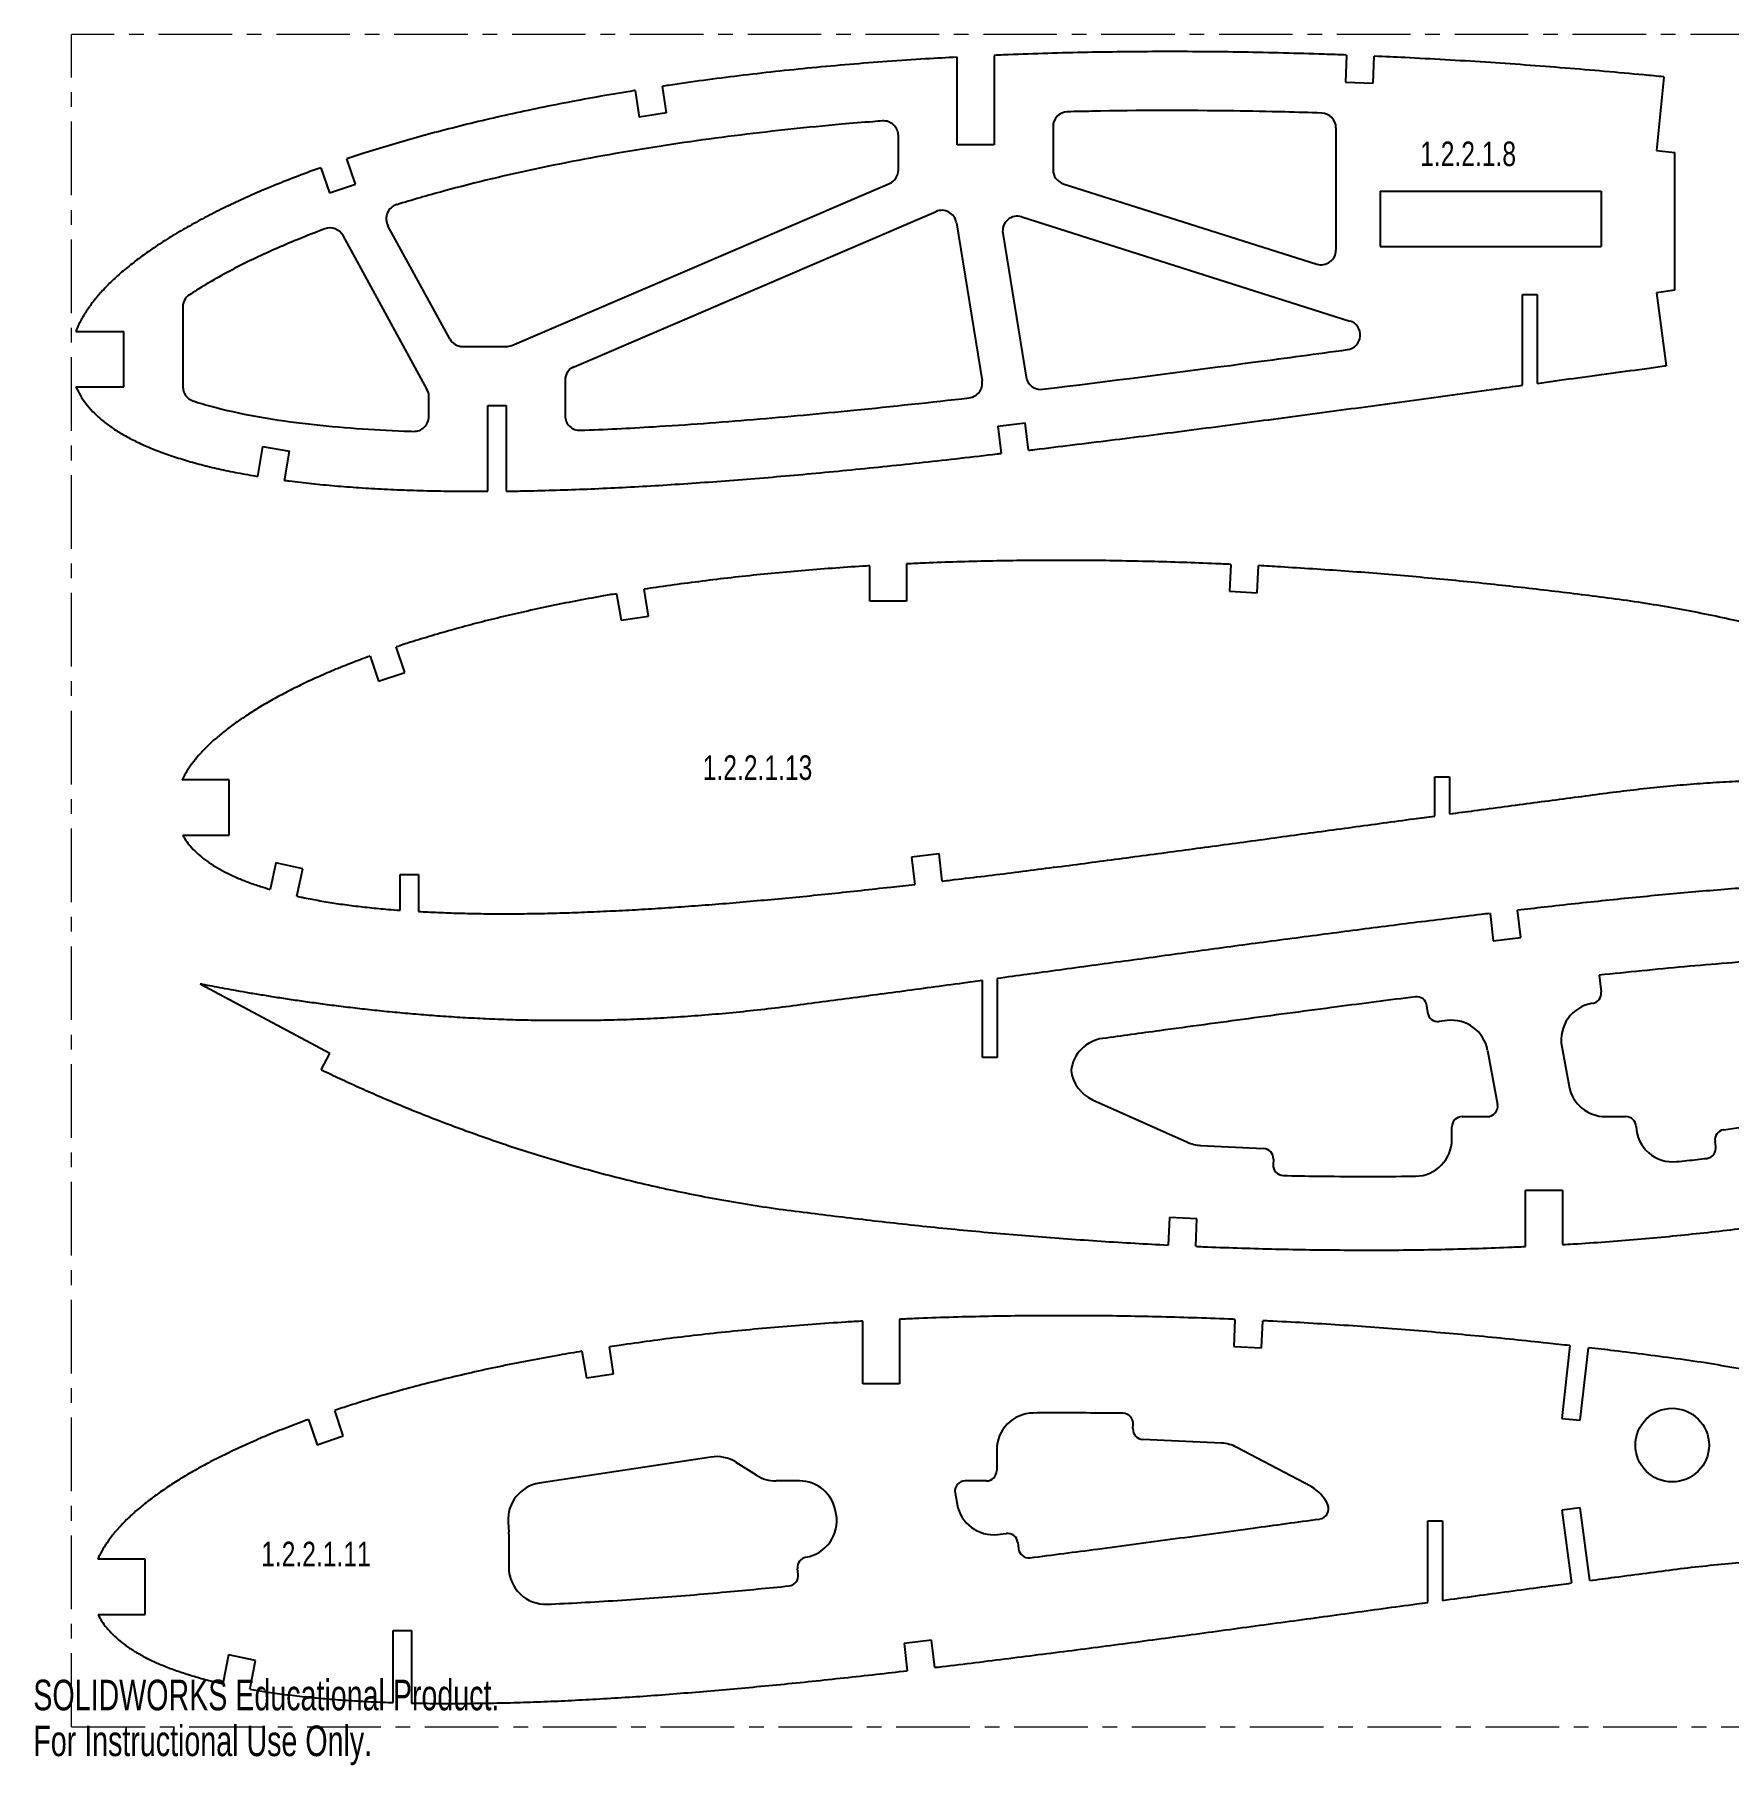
# Model space of a CAD drawing. Header units: inches. Extents: x 0 to 23.8, y 0 to 11.8.
# Drawn here: x 0.01 to 11.51, y 0 to 11.75 of the extents above; entities that cross this region are included whole.
import ezdxf

# ---------------------------------------------------------------- set-up
doc = ezdxf.new("R2010")
doc.units = ezdxf.units.IN
doc.header["$MEASUREMENT"] = 0
doc.linetypes.add('CENTERX2', pattern=[0.8, 0.5, -0.1, 0.1, -0.1])
doc.layers.add('PART_NAMES', color=1, linetype='Continuous')
doc.styles.add('SLDTEXTSTYLE0', font='TXT', dxfattribs={"width": 0.75})
doc.styles.add('SLDTEXTSTYLE1', font='TXT', dxfattribs={"width": 0.7})

msp = doc.modelspace()

# ---------------------------------------------------------------- linework, layer by layer
at = {"color": 7, "linetype": 'CENTERX2', "lineweight": 18}
for p, q in [((0.259, 0.259), (0.259, 11.75)), ((23.75, 11.75), (0.259, 11.75)), ((0.259, 0.259), (23.75, 0.259))]:
    msp.add_line(p, q, dxfattribs=at)
at = {"color": 7, "linetype": 'Continuous', "lineweight": 25}
for p, q in [((6.273, 11.002), (6.273, 11.597)), ((6.523, 11.609), (6.523, 11.002)), ((8.916, 11.611), (8.908, 11.428)), ((9.096, 11.42), (9.104, 11.603)), ((8.908, 11.428), (9.096, 11.42)), ((11.069, 11.46), (11.02, 10.962)), ((11.069, 11.46), (11.069, 11.463)), ((4.085, 11.37), (4.114, 11.19)), ((4.299, 11.218), (4.272, 11.399)), ((4.299, 11.218), (4.114, 11.19)), ((5.873, 10.831), (5.873, 11.064)), ((6.923, 11.126), (6.923, 10.833)), ((8.844, 11.117), (8.844, 10.287)), ((6.523, 11.002), (6.273, 11.002)), ((11.02, 10.962), (11.144, 10.95)), ((11.144, 10.014), (11.144, 10.95)), ((1.952, 10.846), (2.01, 10.675)), ((2.188, 10.735), (2.129, 10.907)), ((2.01, 10.675), (2.188, 10.735)), ((3.249, 9.64), (5.812, 10.739)), ((6.993, 10.737), (8.714, 10.191)), ((9.144, 10.686), (10.644, 10.686)), ((9.144, 10.686), (9.144, 10.311)), ((10.644, 10.686), (10.644, 10.311)), ((3.671, 9.495), (6.129, 10.549)), ((6.267, 10.473), (6.442, 9.399)), ((6.712, 10.512), (8.939, 9.805)), ((2.673, 9.341), (2.103, 10.385)), ((2.828, 9.684), (2.408, 10.452)), ((6.583, 10.401), (6.741, 9.425)), ((9.144, 10.311), (10.644, 10.311)), ((11.144, 10.014), (11.02, 9.997)), ((11.02, 9.997), (11.087, 9.502)), ((1.015, 9.9), (1.015, 9.358)), ((10.11, 9.986), (10.21, 9.986)), ((10.11, 9.369), (10.11, 9.986)), ((10.21, 9.986), (10.21, 9.382)), ((0.288, 9.733), (0.615, 9.733)), ((0.615, 9.358), (0.615, 9.733)), ((2.916, 9.632), (3.209, 9.632)), ((3.61, 9.403), (3.61, 9.163)), ((11.087, 9.502), (11.087, 9.502)), ((0.289, 9.358), (0.615, 9.358)), ((2.685, 9.156), (2.685, 9.293)), ((3.085, 9.232), (3.21, 9.232)), ((3.085, 8.649), (3.085, 9.232)), ((3.21, 9.232), (3.21, 8.65)), ((6.549, 9.091), (6.735, 9.113)), ((6.549, 9.091), (6.57, 8.906)), ((6.757, 8.928), (6.735, 9.113)), ((1.555, 8.953), (1.521, 8.75)), ((1.555, 8.953), (1.74, 8.922)), ((1.708, 8.734), (1.74, 8.922)), ((1.706, 8.723), (1.708, 8.734)), ((5.679, 7.903), (5.679, 8.143)), ((5.929, 8.156), (5.929, 7.903)), ((8.13, 8.153), (8.122, 7.97)), ((8.309, 7.96), (8.318, 8.144)), ((3.96, 7.953), (3.99, 7.773)), ((4.176, 7.802), (4.148, 7.984)), ((5.929, 7.903), (5.679, 7.903)), ((8.122, 7.97), (8.309, 7.96)), ((3.99, 7.773), (4.176, 7.802)), ((2.287, 7.53), (2.344, 7.359)), ((2.522, 7.419), (2.464, 7.592)), ((2.344, 7.359), (2.522, 7.419)), ((9.516, 6.709), (9.616, 6.709)), ((9.516, 6.444), (9.516, 6.709)), ((9.616, 6.709), (9.616, 6.458)), ((1.329, 6.689), (1.01, 6.689)), ((1.329, 6.314), (1.329, 6.689)), ((1.014, 6.314), (1.329, 6.314)), ((1.647, 6.126), (1.607, 5.946)), ((1.83, 6.086), (1.647, 6.126)), ((6.149, 6.188), (5.963, 6.165)), ((5.963, 6.165), (5.985, 5.98)), ((6.171, 6.002), (6.149, 6.188)), ((1.789, 5.9), (1.83, 6.086)), ((2.491, 6.046), (2.616, 6.046)), ((2.491, 5.804), (2.491, 6.046)), ((2.616, 6.046), (2.616, 5.796)), ((9.89, 5.782), (9.89, 5.782)), ((9.89, 5.782), (9.912, 5.596)), ((10.099, 5.618), (10.077, 5.804)), ((10.077, 5.804), (10.077, 5.804)), ((9.912, 5.596), (10.099, 5.618)), ((2.014, 4.831), (1.133, 5.303)), ((6.444, 4.805), (6.444, 5.327)), ((6.544, 5.34), (6.544, 4.805)), ((10.631, 5.363), (10.645, 5.249)), ((9.467, 5.11), (9.461, 5.155)), ((9.598, 5.055), (9.544, 5.048)), ((1.955, 4.721), (2.014, 4.831)), ((9.874, 4.852), (9.941, 4.486)), ((10.377, 4.879), (10.427, 4.608)), ((6.544, 4.805), (6.444, 4.805)), ((7.192, 4.517), (7.835, 4.229)), ((9.701, 4.403), (9.872, 4.403)), ((10.673, 4.403), (10.812, 4.403)), ((11.477, 4.313), (11.864, 4.373)), ((9.631, 4.248), (9.631, 4.333)), ((11.423, 4.2), (11.418, 4.233)), ((7.925, 4.207), (8.352, 4.186)), ((8.419, 4.113), (8.417, 4.076)), ((10.131, 3.903), (10.381, 3.903)), ((10.131, 3.521), (10.131, 3.903)), ((10.381, 3.903), (10.381, 3.534)), ((7.713, 3.718), (7.704, 3.531)), ((7.9, 3.708), (7.713, 3.718)), ((7.892, 3.522), (7.9, 3.708)), ((5.631, 2.589), (5.631, 3.014)), ((5.881, 3.027), (5.881, 2.589)), ((8.158, 3.026), (8.15, 2.842)), ((8.338, 2.833), (8.347, 3.017)), ((3.94, 2.657), (3.912, 2.839)), ((8.15, 2.842), (8.338, 2.833)), ((10.433, 2.848), (10.377, 2.354)), ((10.502, 2.341), (10.559, 2.833)), ((3.725, 2.809), (3.755, 2.629)), ((3.755, 2.629), (3.94, 2.657)), ((5.881, 2.589), (5.631, 2.589)), ((2.104, 2.235), (2.046, 2.408)), ((10.377, 2.354), (10.502, 2.341)), ((1.869, 2.346), (1.926, 2.175)), ((1.926, 2.175), (2.104, 2.235)), ((7.466, 2.284), (7.467, 2.315)), ((6.541, 2.14), (6.541, 1.999)), ((8.066, 2.185), (7.532, 2.211)), ((8.675, 1.89), (8.17, 2.157)), ((4.6, 2.091), (3.435, 1.913)), ((4.909, 1.968), (4.771, 2.055)), ((5.201, 1.929), (5.043, 1.929)), ((6.471, 1.929), (6.327, 1.929)), ((6.258, 1.847), (6.272, 1.771)), ((3.223, 1.65), (3.228, 1.582)), ((5.451, 1.701), (5.447, 1.723)), ((9.468, 1.659), (9.568, 1.659)), ((9.468, 1.104), (9.468, 1.659)), ((9.568, 1.659), (9.568, 1.118)), ((10.502, 1.747), (10.378, 1.731)), ((10.378, 1.731), (10.444, 1.236)), ((10.568, 1.252), (10.502, 1.747)), ((3.228, 1.567), (3.228, 1.342)), ((6.547, 1.566), (6.606, 1.573)), ((6.684, 1.511), (6.689, 1.469)), ((0.76, 1.397), (0.437, 1.397)), ((0.76, 1.022), (0.76, 1.397)), ((5.193, 1.294), (5.188, 1.334)), ((0.44, 1.022), (0.76, 1.022)), ((2.443, 0.914), (2.568, 0.914)), ((2.443, 0.424), (2.443, 0.914)), ((2.568, 0.914), (2.568, 0.421)), ((6.098, 0.848), (5.912, 0.826)), ((5.912, 0.826), (5.933, 0.64)), ((6.12, 0.662), (6.098, 0.848)), ((1.325, 0.747), (1.287, 0.552)), ((1.509, 0.71), (1.325, 0.747)), ((1.472, 0.522), (1.509, 0.71)), ((1.47, 0.515), (1.472, 0.522))]:
    msp.add_line(p, q, dxfattribs=at)
msp.add_circle((11.127, 2.172), 0.25, dxfattribs=at)
for centre, radius, start, end in [((7.023, 11.126), 0.1, 91.4241, 180), ((8.744, 11.117), 0.1, 0, 88.0838), ((5.773, 11.064), 0.1, 0, 94.3501), ((5.773, 10.831), 0.1, 293.2145, 0), ((7.023, 10.833), 0.1, 180, 252.3986), ((2.496, 10.5), 0.1, 106.9846, 208.6534), ((6.168, 10.457), 0.1, 9.2411, 113.2145), ((6.681, 10.417), 0.1, 72.3986, 189.2411), ((2.015, 10.337), 0.1, 28.6534, 110.5308), ((8.744, 10.287), 0.1, 252.3986, 0), ((1.115, 9.9), 0.1, 123.6044, 180), ((8.909, 9.71), 0.1, 277.7078, 72.3986), ((2.916, 9.732), 0.1, 208.6534, 270), ((3.209, 9.732), 0.1, 270, 293.2145), ((3.71, 9.403), 0.1, 113.2145, 180), ((6.84, 9.441), 0.1, 189.2411, 276.9015), ((1.115, 9.358), 0.1, 180, 251.8745), ((2.585, 9.293), 0.1, 0, 28.6534), ((6.343, 9.383), 0.1, 276.5159, 9.2411), ((2.585, 9.156), 0.1, 268.0807, 0), ((3.71, 9.163), 0.1, 180, 272.2376), ((9.392, 5.147), 0.07, 6.7736, 97.1972), ((10.623, 4.925), 0.25, 98.583, 190.4287), ((10.575, 5.241), 0.07, 278.583, 6.6053), ((9.536, 5.118), 0.07, 186.7736, 276.7736), ((9.628, 4.807), 0.25, 10.4287, 96.7736), ((7.294, 4.686), 0.25, 97.7745, 173.16), ((7.294, 4.745), 0.25, 186.84, 245.883), ((10.673, 4.653), 0.25, 190.4287, 270), ((9.872, 4.473), 0.07, 270, 10.4287), ((9.701, 4.333), 0.07, 90, 180), ((10.812, 4.333), 0.07, 2.2568, 90), ((9.381, 4.248), 0.25, 270.7845, 0), ((11.131, 4.346), 0.25, 182.2568, 275.8568), ((11.487, 4.244), 0.07, 98.7163, 188.7162), ((7.937, 4.457), 0.25, 245.883, 267.1062), ((8.349, 4.116), 0.07, 357.4628, 87.1062), ((11.354, 4.189), 0.07, 276.5696, 8.7162), ((8.487, 4.073), 0.07, 177.4628, 268.7109), ((6.791, 2.14), 0.25, 90.4336, 180), ((7.397, 2.318), 0.07, 357.5317, 89.0822), ((7.536, 2.281), 0.07, 177.5317, 267.2077), ((8.054, 1.936), 0.25, 62.1497, 87.2077), ((4.638, 1.844), 0.25, 57.7971, 98.6861), ((6.471, 1.999), 0.07, 270, 0), ((3.473, 1.666), 0.25, 98.6861, 183.4922), ((5.043, 2.179), 0.25, 237.7971, 270), ((5.201, 1.679), 0.25, 9.952, 90), ((6.327, 1.859), 0.07, 90, 189.952), ((8.558, 1.669), 0.25, 23.0113, 62.1497), ((6.518, 1.814), 0.25, 189.952, 276.7673), ((8.724, 1.74), 0.07, 277.7736, 23.0113), ((5.205, 1.658), 0.25, 279.4959, 9.952), ((2.978, 1.567), 0.25, 0, 3.4922), ((6.614, 1.503), 0.07, 6.7673, 96.7673), ((5.258, 1.342), 0.07, 99.4959, 186.6145), ((6.758, 1.477), 0.07, 186.7673, 277.2809), ((3.478, 1.342), 0.25, 180, 272.3987), ((5.123, 1.286), 0.07, 275.8011, 6.6145)]:
    msp.add_arc(centre, radius, start, end, dxfattribs=at)
for points, knots in [([(6.273, 11.597), (6.201, 11.593), (6.043, 11.584), (5.799, 11.568), (5.542, 11.548), (5.289, 11.525), (5.039, 11.499), (4.793, 11.471), (4.551, 11.44), (4.378, 11.415), (4.285, 11.401), (4.272, 11.399)], [0.6310676, 0.6310676, 0.6310676, 0.6310676, 0.6428887, 0.6571861, 0.6713255, 0.685294, 0.6990781, 0.7126651, 0.7260426, 0.7391977, 0.7414804, 0.7414804, 0.7414804, 0.7414804]), ([(8.916, 11.611), (8.865, 11.613), (8.722, 11.618), (8.488, 11.625), (8.214, 11.631), (7.94, 11.634), (7.666, 11.635), (7.394, 11.633), (7.123, 11.629), (6.854, 11.622), (6.654, 11.615), (6.544, 11.61), (6.523, 11.609)], [0.4859752, 0.4859752, 0.4859752, 0.4859752, 0.4943697, 0.5094578, 0.5245323, 0.5395793, 0.554583, 0.5695295, 0.5844034, 0.599191, 0.6138768, 0.6173314, 0.6173314, 0.6173314, 0.6173314]), ([(11.069, 11.463), (11.024, 11.468), (10.89, 11.48), (10.667, 11.501), (10.399, 11.523), (10.129, 11.544), (9.858, 11.563), (9.585, 11.579), (9.334, 11.593), (9.173, 11.6), (9.104, 11.603)], [0.3674973, 0.3674973, 0.3674973, 0.3674973, 0.3749827, 0.3896405, 0.4044033, 0.4192566, 0.4341867, 0.4491773, 0.4642148, 0.4756266, 0.4756266, 0.4756266, 0.4756266]), ([(4.085, 11.37), (4.083, 11.37), (4.006, 11.357), (3.854, 11.332), (3.631, 11.291), (3.414, 11.247), (3.203, 11.202), (2.997, 11.154), (2.798, 11.104), (2.605, 11.053), (2.419, 10.999), (2.261, 10.95), (2.165, 10.919), (2.129, 10.907)], [0.7518517, 0.7518517, 0.7518517, 0.7518517, 0.7521176, 0.764792, 0.7772082, 0.7893557, 0.801224, 0.8128037, 0.8240829, 0.8350546, 0.8457096, 0.8560379, 0.8622589, 0.8622589, 0.8622589, 0.8622589]), ([(8.747, 11.217), (8.664, 11.22), (8.465, 11.226), (7.944, 11.236), (7.452, 11.236), (7.076, 11.227), (7.02, 11.226)], [0.49448578, 0.49448578, 0.49448578, 0.49448578, 0.50841099, 0.52770905, 0.5813322, 0.59055691, 0.59055691, 0.59055691, 0.59055691]), ([(5.765, 11.164), (5.744, 11.162), (5.651, 11.155), (5.329, 11.128), (4.801, 11.072), (4.12, 10.975), (3.446, 10.851), (2.895, 10.72), (2.572, 10.627), (2.467, 10.595)], [0.660651, 0.660651, 0.660651, 0.660651, 0.6642746, 0.6762491, 0.7148452, 0.7534413, 0.7920375, 0.8306336, 0.8495345, 0.8495345, 0.8495345, 0.8495345]), ([(1.952, 10.846), (1.934, 10.84), (1.863, 10.814), (1.741, 10.768), (1.59, 10.707), (1.446, 10.645), (1.31, 10.581), (1.182, 10.517), (1.061, 10.452), (0.949, 10.387), (0.845, 10.321), (0.749, 10.255), (0.661, 10.188), (0.581, 10.121), (0.51, 10.055), (0.448, 9.988), (0.394, 9.921), (0.348, 9.855), (0.313, 9.793), (0.295, 9.752), (0.288, 9.733)], [0.8725497, 0.8725497, 0.8725497, 0.8725497, 0.8756888, 0.8849977, 0.8939534, 0.9025529, 0.9107894, 0.9186607, 0.9261663, 0.9333026, 0.9400712, 0.9464748, 0.9525175, 0.9582048, 0.9635467, 0.9685566, 0.9732499, 0.977651, 0.981787, 0.9850181, 0.9850181, 0.9850181, 0.9850181]), ([(1.98, 10.431), (1.929, 10.412), (1.776, 10.352), (1.525, 10.244), (1.286, 10.122), (1.135, 10.031), (1.076, 9.993), (1.06, 9.983)], [0.87909879, 0.87909879, 0.87909879, 0.87909879, 0.88852778, 0.90782584, 0.9271239, 0.93677293, 0.9403743, 0.9403743, 0.9403743, 0.9403743]), ([(6.852, 9.342), (6.879, 9.345), (7.361, 9.404), (8.051, 9.493), (8.714, 9.583), (8.923, 9.611)], [0.3964451, 0.3964451, 0.3964451, 0.3964451, 0.4011457, 0.480098, 0.5161736, 0.5161736, 0.5161736, 0.5161736]), ([(10.21, 9.382), (10.292, 9.394), (10.459, 9.416), (10.712, 9.451), (10.923, 9.479), (11.048, 9.496), (11.087, 9.502)], [0.58741252, 0.58741252, 0.58741252, 0.58741252, 0.60148452, 0.61642433, 0.63126942, 0.63800126, 0.63800126, 0.63800126, 0.63800126]), ([(0.289, 9.358), (0.292, 9.354), (0.303, 9.329), (0.327, 9.285), (0.367, 9.23), (0.415, 9.177), (0.471, 9.127), (0.535, 9.079), (0.608, 9.034), (0.687, 8.991), (0.775, 8.951), (0.87, 8.913), (0.973, 8.878), (1.083, 8.845), (1.2, 8.814), (1.325, 8.786), (1.433, 8.766), (1.499, 8.754), (1.521, 8.75)], [0.00638464, 0.00638464, 0.00638464, 0.00638464, 0.00729323, 0.01102814, 0.01490108, 0.01896327, 0.02325848, 0.02782063, 0.03267908, 0.03785316, 0.04336187, 0.04921468, 0.05542235, 0.06198879, 0.06891804, 0.07621116, 0.08386839, 0.08776938, 0.08776938, 0.08776938, 0.08776938]), ([(6.757, 8.928), (6.771, 8.929), (6.87, 8.941), (7.055, 8.964), (7.312, 8.996), (7.571, 9.028), (7.832, 9.062), (8.093, 9.096), (8.355, 9.131), (8.618, 9.166), (8.881, 9.201), (9.144, 9.237), (9.408, 9.273), (9.67, 9.309), (9.904, 9.341), (10.051, 9.361), (10.11, 9.369)], [0.3882021, 0.3882021, 0.3882021, 0.3882021, 0.3905972, 0.4053326, 0.4201748, 0.4351095, 0.4501243, 0.4652031, 0.4803332, 0.4955006, 0.5106898, 0.5258873, 0.5410783, 0.5562472, 0.5713818, 0.5816404, 0.5816404, 0.5816404, 0.5816404]), ([(1.084, 9.263), (1.089, 9.261), (1.14, 9.245), (1.289, 9.202), (1.546, 9.148), (1.866, 9.104), (2.191, 9.074), (2.431, 9.061), (2.561, 9.056), (2.582, 9.056)], [0.05474965, 0.05474965, 0.05474965, 0.05474965, 0.05572978, 0.0655988, 0.08533686, 0.10507491, 0.12481297, 0.14418822, 0.14794482, 0.14794482, 0.14794482, 0.14794482]), ([(3.714, 9.063), (3.879, 9.069), (4.271, 9.089), (4.889, 9.135), (5.604, 9.201), (6.093, 9.254), (6.354, 9.283)], [0.2143737, 0.2143737, 0.2143737, 0.2143737, 0.2432413, 0.2827174, 0.3221935, 0.36763, 0.36763, 0.36763, 0.36763]), ([(3.21, 8.65), (3.247, 8.65), (3.352, 8.652), (3.526, 8.656), (3.735, 8.663), (3.948, 8.673), (4.166, 8.684), (4.388, 8.698), (4.614, 8.714), (4.844, 8.731), (5.077, 8.751), (5.315, 8.772), (5.555, 8.795), (5.799, 8.82), (6.045, 8.846), (6.294, 8.874), (6.469, 8.894), (6.562, 8.905), (6.57, 8.906)], [0.1846513, 0.1846513, 0.1846513, 0.1846513, 0.1909774, 0.202627, 0.2145605, 0.2267672, 0.2392364, 0.251959, 0.2649239, 0.2781197, 0.291536, 0.3051603, 0.3189807, 0.3329855, 0.3471628, 0.3614986, 0.3759807, 0.3774589, 0.3774589, 0.3774589, 0.3774589]), ([(1.706, 8.723), (1.717, 8.722), (1.778, 8.714), (1.891, 8.701), (2.049, 8.686), (2.214, 8.673), (2.384, 8.663), (2.561, 8.656), (2.743, 8.651), (2.919, 8.649), (3.033, 8.649), (3.085, 8.649)], [0.09845564, 0.09845564, 0.09845564, 0.09845564, 0.10026591, 0.10899987, 0.11808453, 0.12751484, 0.13728527, 0.14738792, 0.15781648, 0.16856347, 0.17750213, 0.17750213, 0.17750213, 0.17750213]), ([(5.679, 8.143), (5.663, 8.142), (5.578, 8.137), (5.423, 8.126), (5.217, 8.11), (5.013, 8.092), (4.813, 8.071), (4.615, 8.048), (4.421, 8.023), (4.265, 8.002), (4.175, 7.988), (4.148, 7.984)], [0.6396753, 0.6396753, 0.6396753, 0.6396753, 0.6428887, 0.6571861, 0.6713255, 0.685294, 0.6990781, 0.7126651, 0.7260426, 0.7391977, 0.7448033, 0.7448033, 0.7448033, 0.7448033]), ([(8.13, 8.153), (8.095, 8.154), (7.987, 8.159), (7.806, 8.166), (7.585, 8.172), (7.364, 8.177), (7.144, 8.18), (6.924, 8.18), (6.705, 8.179), (6.488, 8.175), (6.271, 8.17), (6.085, 8.163), (5.971, 8.158), (5.929, 8.156)], [0.4722047, 0.4722047, 0.4722047, 0.4722047, 0.479284, 0.4943697, 0.5094578, 0.5245323, 0.5395793, 0.554583, 0.5695295, 0.5844034, 0.599191, 0.6138768, 0.6225796, 0.6225796, 0.6225796, 0.6225796]), ([(13.672, 7.041), (13.651, 7.05), (13.59, 7.079), (13.487, 7.126), (13.36, 7.182), (13.227, 7.239), (13.088, 7.296), (12.943, 7.352), (12.793, 7.409), (12.637, 7.464), (12.475, 7.519), (12.308, 7.572), (12.136, 7.623), (11.959, 7.673), (11.777, 7.72), (11.589, 7.764), (11.397, 7.806), (11.2, 7.845), (10.999, 7.88), (10.794, 7.911), (10.589, 7.937), (10.383, 7.963), (10.178, 7.987), (9.971, 8.01), (9.761, 8.032), (9.549, 8.053), (9.336, 8.072), (9.12, 8.091), (8.904, 8.107), (8.686, 8.122), (8.49, 8.134), (8.368, 8.141), (8.318, 8.144)], [0.0834238, 0.0834238, 0.0834238, 0.0834238, 0.0880629, 0.0971758, 0.1066781, 0.1165616, 0.1268143, 0.1374283, 0.1483936, 0.1596998, 0.1713381, 0.1832977, 0.1955696, 0.2081436, 0.2210116, 0.2341618, 0.2475875, 0.2612768, 0.2752227, 0.2894141, 0.3037712, 0.3176892, 0.3317841, 0.3460397, 0.3604439, 0.3749827, 0.3896405, 0.4044033, 0.4192566, 0.4341867, 0.4491773, 0.459316, 0.459316, 0.459316, 0.459316]), ([(3.96, 7.953), (3.926, 7.948), (3.833, 7.932), (3.681, 7.904), (3.507, 7.869), (3.337, 7.832), (3.172, 7.794), (3.012, 7.754), (2.857, 7.712), (2.707, 7.669), (2.576, 7.629), (2.496, 7.603), (2.464, 7.592)], [0.7577815, 0.7577815, 0.7577815, 0.7577815, 0.764792, 0.7772082, 0.7893557, 0.801224, 0.8128037, 0.8240829, 0.8350546, 0.8457096, 0.8560379, 0.8629666, 0.8629666, 0.8629666, 0.8629666]), ([(2.287, 7.53), (2.245, 7.515), (2.162, 7.484), (2.041, 7.435), (1.925, 7.385), (1.816, 7.334), (1.713, 7.282), (1.616, 7.23), (1.526, 7.177), (1.442, 7.124), (1.365, 7.071), (1.294, 7.017), (1.23, 6.964), (1.173, 6.91), (1.123, 6.857), (1.079, 6.803), (1.043, 6.75), (1.021, 6.711), (1.011, 6.691), (1.01, 6.689)], [0.8757716, 0.8757716, 0.8757716, 0.8757716, 0.8849977, 0.8939534, 0.9025529, 0.9107894, 0.9186607, 0.9261663, 0.9333026, 0.9400712, 0.9464748, 0.9525175, 0.9582048, 0.9635467, 0.9685566, 0.9732499, 0.977651, 0.981787, 0.9822814, 0.9822814, 0.9822814, 0.9822814]), ([(9.616, 6.458), (9.672, 6.466), (9.796, 6.482), (9.988, 6.508), (10.189, 6.535), (10.389, 6.561), (10.583, 6.587), (10.771, 6.612), (10.955, 6.633), (11.136, 6.651), (11.315, 6.666), (11.491, 6.677), (11.665, 6.686), (11.836, 6.692), (12.005, 6.695), (12.17, 6.696), (12.332, 6.694), (12.49, 6.691), (12.645, 6.685), (12.795, 6.677), (12.942, 6.668), (13.083, 6.658), (13.22, 6.646), (13.353, 6.633), (13.48, 6.619), (13.602, 6.604), (13.719, 6.589), (13.829, 6.574), (13.935, 6.559), (14.034, 6.544), (14.127, 6.528), (14.213, 6.514), (14.294, 6.5), (14.368, 6.486), (14.435, 6.474), (14.477, 6.466), (14.497, 6.462)], [0.6338819, 0.6338819, 0.6338819, 0.6338819, 0.6460065, 0.6606207, 0.6750982, 0.6894229, 0.7035818, 0.7169076, 0.7300093, 0.7429521, 0.7557256, 0.76832, 0.7807243, 0.7929265, 0.804916, 0.8166791, 0.8282035, 0.8394749, 0.8504814, 0.8612077, 0.8716393, 0.8817634, 0.8915636, 0.9010274, 0.910139, 0.918884, 0.9272493, 0.9352211, 0.9427847, 0.9499282, 0.9566385, 0.9629042, 0.9687123, 0.9740545, 0.9789184, 0.9832318, 0.9832318, 0.9832318, 0.9832318]), ([(6.171, 6.002), (6.19, 6.004), (6.277, 6.015), (6.433, 6.033), (6.64, 6.059), (6.848, 6.086), (7.057, 6.112), (7.267, 6.14), (7.478, 6.168), (7.689, 6.196), (7.901, 6.225), (8.112, 6.253), (8.324, 6.282), (8.535, 6.311), (8.746, 6.34), (8.955, 6.368), (9.165, 6.397), (9.351, 6.422), (9.468, 6.438), (9.516, 6.444)], [0.3866148, 0.3866148, 0.3866148, 0.3866148, 0.3905972, 0.4053326, 0.4201748, 0.4351095, 0.4501243, 0.4652031, 0.4803332, 0.4955006, 0.5106898, 0.5258873, 0.5410783, 0.5562472, 0.5713818, 0.586466, 0.6014845, 0.6164243, 0.626701, 0.626701, 0.626701, 0.626701]), ([(1.014, 6.314), (1.018, 6.307), (1.031, 6.284), (1.058, 6.248), (1.096, 6.205), (1.142, 6.165), (1.193, 6.126), (1.251, 6.09), (1.315, 6.056), (1.386, 6.023), (1.462, 5.993), (1.537, 5.967), (1.586, 5.952), (1.607, 5.946)], [0.00930408, 0.00930408, 0.00930408, 0.00930408, 0.01102814, 0.01490108, 0.01896327, 0.02325848, 0.02782063, 0.03267908, 0.03785316, 0.04336187, 0.04921468, 0.05542235, 0.06019155, 0.06019155, 0.06019155, 0.06019155]), ([(13.444, 6.007), (13.432, 6.008), (13.368, 6.01), (13.252, 6.013), (13.094, 6.015), (12.931, 6.015), (12.763, 6.013), (12.591, 6.009), (12.415, 6.003), (12.236, 5.995), (12.052, 5.985), (11.865, 5.973), (11.674, 5.96), (11.48, 5.945), (11.283, 5.929), (11.083, 5.911), (10.88, 5.891), (10.674, 5.87), (10.467, 5.848), (10.267, 5.826), (10.137, 5.811), (10.077, 5.804)], [0.1449064, 0.1449064, 0.1449064, 0.1449064, 0.1473879, 0.1578165, 0.1685635, 0.1796191, 0.1909774, 0.202627, 0.2145605, 0.2267672, 0.2392364, 0.251959, 0.2649239, 0.2781197, 0.291536, 0.3051603, 0.3189807, 0.3329855, 0.3471628, 0.3614986, 0.3737949, 0.3737949, 0.3737949, 0.3737949]), ([(1.789, 5.9), (1.801, 5.897), (1.849, 5.887), (1.933, 5.871), (2.044, 5.852), (2.161, 5.836), (2.283, 5.822), (2.394, 5.811), (2.463, 5.806), (2.491, 5.804)], [0.07354269, 0.07354269, 0.07354269, 0.07354269, 0.07621116, 0.08386839, 0.09188741, 0.10026591, 0.10899987, 0.11808453, 0.12398192, 0.12398192, 0.12398192, 0.12398192]), ([(2.616, 5.796), (2.637, 5.795), (2.704, 5.791), (2.821, 5.786), (2.967, 5.782), (3.118, 5.78), (3.274, 5.78), (3.433, 5.782), (3.597, 5.786), (3.764, 5.792), (3.936, 5.8), (4.111, 5.809), (4.289, 5.82), (4.471, 5.833), (4.656, 5.847), (4.844, 5.863), (5.034, 5.88), (5.227, 5.898), (5.423, 5.918), (5.621, 5.939), (5.809, 5.96), (5.93, 5.974), (5.985, 5.98)], [0.132896, 0.132896, 0.132896, 0.132896, 0.1372853, 0.1473879, 0.1578165, 0.1685635, 0.1796191, 0.1909774, 0.202627, 0.2145605, 0.2267672, 0.2392364, 0.251959, 0.2649239, 0.2781197, 0.291536, 0.3051603, 0.3189807, 0.3329855, 0.3471628, 0.3614986, 0.3732297, 0.3732297, 0.3732297, 0.3732297]), ([(9.89, 5.782), (9.87, 5.78), (9.779, 5.769), (9.615, 5.749), (9.397, 5.722), (9.179, 5.695), (8.959, 5.666), (8.739, 5.637), (8.518, 5.608), (8.296, 5.579), (8.074, 5.549), (7.852, 5.519), (7.63, 5.488), (7.408, 5.458), (7.187, 5.428), (6.967, 5.398), (6.753, 5.369), (6.612, 5.35), (6.544, 5.34)], [0.386544, 0.386544, 0.386544, 0.386544, 0.3905972, 0.4053326, 0.4201748, 0.4351095, 0.4501243, 0.4652031, 0.4803332, 0.4955006, 0.5106898, 0.5258873, 0.5410783, 0.5562472, 0.5713818, 0.586466, 0.6014845, 0.6153808, 0.6153808, 0.6153808, 0.6153808]), ([(12.688, 5.511), (12.581, 5.508), (12.283, 5.498), (11.79, 5.469), (11.211, 5.422), (10.824, 5.383), (10.631, 5.363)], [0.1797241, 0.1797241, 0.1797241, 0.1797241, 0.2940574, 0.4998179, 0.7055785, 0.9113391, 0.9113391, 0.9113391, 0.9113391]), ([(6.444, 5.327), (6.4, 5.321), (6.284, 5.305), (6.097, 5.28), (5.883, 5.251), (5.672, 5.223), (5.462, 5.195), (5.258, 5.168), (5.061, 5.142), (4.868, 5.12), (4.678, 5.101), (4.491, 5.086), (4.305, 5.073), (4.123, 5.064), (3.943, 5.058), (3.766, 5.055), (3.593, 5.054), (3.423, 5.055), (3.257, 5.059), (3.094, 5.065), (2.936, 5.073), (2.783, 5.083), (2.634, 5.094), (2.49, 5.107), (2.351, 5.12), (2.218, 5.135), (2.09, 5.15), (1.967, 5.166), (1.851, 5.182), (1.741, 5.198), (1.637, 5.214), (1.539, 5.23), (1.448, 5.245), (1.364, 5.26), (1.286, 5.274), (1.216, 5.287), (1.165, 5.297), (1.138, 5.302), (1.133, 5.303)], [0.6222225, 0.6222225, 0.6222225, 0.6222225, 0.6312694, 0.6460065, 0.6606207, 0.6750982, 0.6894229, 0.7035818, 0.7169076, 0.7300093, 0.7429521, 0.7557256, 0.76832, 0.7807243, 0.7929265, 0.804916, 0.8166791, 0.8282035, 0.8394749, 0.8504814, 0.8612077, 0.8716393, 0.8817634, 0.8915636, 0.9010274, 0.910139, 0.918884, 0.9272493, 0.9352211, 0.9427847, 0.9499282, 0.9566385, 0.9629042, 0.9687123, 0.9740545, 0.9789184, 0.9832972, 0.9844825, 0.9844825, 0.9844825, 0.9844825]), ([(9.383, 5.216), (9.206, 5.194), (8.828, 5.145), (8.249, 5.068), (7.719, 4.996), (7.389, 4.951), (7.26, 4.933)], [0.111044, 0.111044, 0.111044, 0.111044, 0.2962274, 0.5057618, 0.7152962, 0.8496666, 0.8496666, 0.8496666, 0.8496666]), ([(1.955, 4.721), (1.957, 4.72), (1.999, 4.7), (2.083, 4.661), (2.21, 4.602), (2.344, 4.543), (2.484, 4.484), (2.629, 4.424), (2.781, 4.365), (2.939, 4.306), (3.103, 4.248), (3.272, 4.19), (3.447, 4.135), (3.628, 4.081), (3.814, 4.029), (4.006, 3.979), (4.202, 3.932), (4.404, 3.889), (4.61, 3.848), (4.822, 3.811), (5.037, 3.778), (5.253, 3.751), (5.468, 3.724), (5.683, 3.699), (5.901, 3.674), (6.121, 3.651), (6.343, 3.629), (6.568, 3.609), (6.794, 3.59), (7.021, 3.573), (7.25, 3.557), (7.478, 3.543), (7.629, 3.535), (7.704, 3.531)], [0.0790121, 0.0790121, 0.0790121, 0.0790121, 0.0793498, 0.0880629, 0.0971758, 0.1066781, 0.1165616, 0.1268143, 0.1374283, 0.1483936, 0.1596998, 0.1713381, 0.1832977, 0.1955696, 0.2081436, 0.2210116, 0.2341618, 0.2475875, 0.2612768, 0.2752227, 0.2894141, 0.3037712, 0.3176892, 0.3317841, 0.3460397, 0.3604439, 0.3749827, 0.3896405, 0.4044033, 0.4192566, 0.4341867, 0.4491773, 0.4637464, 0.4637464, 0.4637464, 0.4637464]), ([(11.157, 4.097), (11.157, 4.097), (11.204, 4.102), (11.272, 4.109), (11.34, 4.117), (11.362, 4.119)], [0.5052665, 0.5052665, 0.5052665, 0.5052665, 0.5064344, 0.6352343, 0.6966263, 0.6966263, 0.6966263, 0.6966263]), ([(8.485, 4.003), (8.563, 4.001), (8.742, 3.998), (9.023, 3.996), (9.245, 3.997), (9.366, 3.998), (9.385, 3.998)], [0.1891488, 0.1891488, 0.1891488, 0.1891488, 0.325248, 0.5031229, 0.6809979, 0.7146674, 0.7146674, 0.7146674, 0.7146674]), ([(10.381, 3.534), (10.406, 3.535), (10.504, 3.541), (10.674, 3.552), (10.891, 3.57), (11.105, 3.589), (11.315, 3.611), (11.523, 3.634), (11.727, 3.661), (11.887, 3.683), (11.98, 3.697), (12.006, 3.701)], [0.6380475, 0.6380475, 0.6380475, 0.6380475, 0.6428887, 0.6571861, 0.6713255, 0.685294, 0.6990781, 0.7126651, 0.7260426, 0.7391977, 0.7443043, 0.7443043, 0.7443043, 0.7443043]), ([(7.892, 3.522), (7.909, 3.521), (8.003, 3.517), (8.174, 3.511), (8.406, 3.504), (8.637, 3.499), (8.868, 3.497), (9.099, 3.496), (9.329, 3.497), (9.557, 3.501), (9.784, 3.507), (9.976, 3.514), (10.091, 3.519), (10.131, 3.521)], [0.4760245, 0.4760245, 0.4760245, 0.4760245, 0.479284, 0.4943697, 0.5094578, 0.5245323, 0.5395793, 0.554583, 0.5695295, 0.5844034, 0.599191, 0.6138768, 0.6217609, 0.6217609, 0.6217609, 0.6217609]), ([(5.631, 3.014), (5.593, 3.012), (5.478, 3.005), (5.288, 2.992), (5.062, 2.974), (4.838, 2.954), (4.618, 2.931), (4.401, 2.907), (4.188, 2.879), (4.026, 2.856), (3.934, 2.843), (3.912, 2.839)], [0.6357974, 0.6357974, 0.6357974, 0.6357974, 0.6428887, 0.6571861, 0.6713255, 0.685294, 0.6990781, 0.7126651, 0.7260426, 0.7391977, 0.7433102, 0.7433102, 0.7433102, 0.7433102]), ([(8.158, 3.026), (8.154, 3.026), (8.068, 3.029), (7.902, 3.036), (7.66, 3.043), (7.418, 3.048), (7.176, 3.051), (6.935, 3.051), (6.695, 3.05), (6.456, 3.046), (6.219, 3.04), (6.027, 3.033), (5.914, 3.028), (5.881, 3.027)], [0.4784432, 0.4784432, 0.4784432, 0.4784432, 0.479284, 0.4943697, 0.5094578, 0.5245323, 0.5395793, 0.554583, 0.5695295, 0.5844034, 0.599191, 0.6138768, 0.6202204, 0.6202204, 0.6202204, 0.6202204]), ([(10.433, 2.848), (10.382, 2.853), (10.254, 2.867), (10.049, 2.889), (9.816, 2.912), (9.582, 2.933), (9.345, 2.953), (9.107, 2.971), (8.868, 2.988), (8.628, 3.002), (8.454, 3.012), (8.36, 3.016), (8.347, 3.017)], [0.3364363, 0.3364363, 0.3364363, 0.3364363, 0.3460397, 0.3604439, 0.3749827, 0.3896405, 0.4044033, 0.4192566, 0.4341867, 0.4491773, 0.4642148, 0.4667025, 0.4667025, 0.4667025, 0.4667025]), ([(14.46, 1.743), (14.439, 1.753), (14.377, 1.783), (14.27, 1.834), (14.137, 1.895), (13.998, 1.956), (13.851, 2.018), (13.699, 2.081), (13.54, 2.143), (13.375, 2.205), (13.204, 2.266), (13.027, 2.325), (12.844, 2.384), (12.655, 2.44), (12.46, 2.494), (12.26, 2.546), (12.054, 2.595), (11.844, 2.641), (11.628, 2.683), (11.407, 2.722), (11.182, 2.756), (10.956, 2.785), (10.748, 2.811), (10.617, 2.827), (10.559, 2.833)], [0.075148, 0.075148, 0.075148, 0.075148, 0.0793498, 0.0880629, 0.0971758, 0.1066781, 0.1165616, 0.1268143, 0.1374283, 0.1483936, 0.1596998, 0.1713381, 0.1832977, 0.1955696, 0.2081436, 0.2210116, 0.2341618, 0.2475875, 0.2612768, 0.2752227, 0.2894141, 0.3037712, 0.3176892, 0.3285496, 0.3285496, 0.3285496, 0.3285496]), ([(3.725, 2.809), (3.674, 2.801), (3.557, 2.781), (3.377, 2.748), (3.185, 2.71), (2.999, 2.67), (2.818, 2.627), (2.642, 2.584), (2.472, 2.538), (2.307, 2.491), (2.166, 2.447), (2.08, 2.419), (2.046, 2.408)], [0.7551101, 0.7551101, 0.7551101, 0.7551101, 0.764792, 0.7772082, 0.7893557, 0.801224, 0.8128037, 0.8240829, 0.8350546, 0.8457096, 0.8560379, 0.8626512, 0.8626512, 0.8626512, 0.8626512]), ([(7.398, 2.388), (7.345, 2.389), (7.214, 2.39), (7.01, 2.391), (6.861, 2.391), (6.789, 2.39)], [0.2789794, 0.2789794, 0.2789794, 0.2789794, 0.3712635, 0.5048633, 0.6293092, 0.6293092, 0.6293092, 0.6293092]), ([(1.869, 2.346), (1.862, 2.344), (1.808, 2.324), (1.71, 2.287), (1.576, 2.233), (1.45, 2.178), (1.329, 2.122), (1.216, 2.066), (1.11, 2.009), (1.011, 1.951), (0.919, 1.893), (0.834, 1.834), (0.757, 1.775), (0.687, 1.717), (0.624, 1.658), (0.569, 1.599), (0.521, 1.54), (0.481, 1.482), (0.454, 1.434), (0.441, 1.405), (0.437, 1.397)], [0.8743198, 0.8743198, 0.8743198, 0.8743198, 0.8756888, 0.8849977, 0.8939534, 0.9025529, 0.9107894, 0.9186607, 0.9261663, 0.9333026, 0.9400712, 0.9464748, 0.9525175, 0.9582048, 0.9635467, 0.9685566, 0.9732499, 0.977651, 0.981787, 0.9835296, 0.9835296, 0.9835296, 0.9835296]), ([(6.767, 1.407), (6.92, 1.427), (7.248, 1.469), (7.752, 1.537), (8.255, 1.605), (8.582, 1.65), (8.733, 1.67)], [0.1667241, 0.1667241, 0.1667241, 0.1667241, 0.325945, 0.5095669, 0.6931889, 0.8508792, 0.8508792, 0.8508792, 0.8508792]), ([(10.568, 1.252), (10.624, 1.26), (10.753, 1.277), (10.95, 1.303), (11.157, 1.331), (11.358, 1.354), (11.557, 1.373), (11.753, 1.389), (11.947, 1.402), (12.138, 1.412), (12.326, 1.418), (12.511, 1.422), (12.692, 1.423), (12.87, 1.421), (13.043, 1.417), (13.213, 1.41), (13.378, 1.402), (13.538, 1.392), (13.694, 1.38), (13.845, 1.367), (13.99, 1.353), (14.129, 1.338), (14.263, 1.322), (14.391, 1.306), (14.513, 1.289), (14.628, 1.272), (14.737, 1.255), (14.839, 1.239), (14.934, 1.223), (15.022, 1.207), (15.103, 1.192), (15.177, 1.179), (15.235, 1.168), (15.269, 1.161), (15.28, 1.159)], [0.6782673, 0.6782673, 0.6782673, 0.6782673, 0.6894229, 0.7035818, 0.7169076, 0.7300093, 0.7429521, 0.7557256, 0.76832, 0.7807243, 0.7929265, 0.804916, 0.8166791, 0.8282035, 0.8394749, 0.8504814, 0.8612077, 0.8716393, 0.8817634, 0.8915636, 0.9010274, 0.910139, 0.918884, 0.9272493, 0.9352211, 0.9427847, 0.9499282, 0.9566385, 0.9629042, 0.9687123, 0.9740545, 0.9789184, 0.9832972, 0.9855782, 0.9855782, 0.9855782, 0.9855782]), ([(3.488, 1.092), (3.565, 1.095), (3.806, 1.107), (4.212, 1.133), (4.682, 1.172), (4.989, 1.202), (5.13, 1.216)], [0.2416155, 0.2416155, 0.2416155, 0.2416155, 0.3245101, 0.5010479, 0.6775856, 0.8289168, 0.8289168, 0.8289168, 0.8289168]), ([(9.568, 1.118), (9.586, 1.12), (9.68, 1.133), (9.849, 1.156), (10.074, 1.186), (10.272, 1.213), (10.395, 1.229), (10.444, 1.236)], [0.61286629, 0.61286629, 0.61286629, 0.61286629, 0.61642433, 0.63126942, 0.64600652, 0.66062068, 0.67017228, 0.67017228, 0.67017228, 0.67017228]), ([(6.12, 0.662), (6.137, 0.664), (6.229, 0.675), (6.396, 0.696), (6.623, 0.724), (6.852, 0.753), (7.081, 0.782), (7.312, 0.812), (7.543, 0.843), (7.775, 0.874), (8.007, 0.905), (8.239, 0.937), (8.471, 0.968), (8.703, 1), (8.934, 1.031), (9.164, 1.063), (9.342, 1.087), (9.443, 1.101), (9.468, 1.104)], [0.387319, 0.387319, 0.387319, 0.387319, 0.3905972, 0.4053326, 0.4201748, 0.4351095, 0.4501243, 0.4652031, 0.4803332, 0.4955006, 0.5106898, 0.5258873, 0.5410783, 0.5562472, 0.5713818, 0.586466, 0.6014845, 0.6063219, 0.6063219, 0.6063219, 0.6063219]), ([(0.44, 1.022), (0.447, 1.007), (0.464, 0.976), (0.498, 0.93), (0.54, 0.884), (0.59, 0.84), (0.646, 0.798), (0.71, 0.758), (0.78, 0.72), (0.858, 0.684), (0.942, 0.651), (1.032, 0.62), (1.129, 0.591), (1.215, 0.568), (1.268, 0.556), (1.287, 0.552)], [0.00796674, 0.00796674, 0.00796674, 0.00796674, 0.01102814, 0.01490108, 0.01896327, 0.02325848, 0.02782063, 0.03267908, 0.03785316, 0.04336187, 0.04921468, 0.05542235, 0.06198879, 0.06891804, 0.07264422, 0.07264422, 0.07264422, 0.07264422]), ([(2.568, 0.421), (2.576, 0.42), (2.639, 0.419), (2.759, 0.418), (2.929, 0.418), (3.105, 0.42), (3.284, 0.424), (3.468, 0.43), (3.656, 0.439), (3.848, 0.449), (4.044, 0.461), (4.243, 0.475), (4.446, 0.491), (4.652, 0.508), (4.861, 0.527), (5.073, 0.547), (5.288, 0.569), (5.505, 0.592), (5.721, 0.616), (5.864, 0.632), (5.933, 0.64)], [0.1562841, 0.1562841, 0.1562841, 0.1562841, 0.1578165, 0.1685635, 0.1796191, 0.1909774, 0.202627, 0.2145605, 0.2267672, 0.2392364, 0.251959, 0.2649239, 0.2781197, 0.291536, 0.3051603, 0.3189807, 0.3329855, 0.3471628, 0.3614986, 0.375128, 0.375128, 0.375128, 0.375128]), ([(1.47, 0.515), (1.506, 0.509), (1.585, 0.496), (1.708, 0.479), (1.842, 0.463), (1.982, 0.45), (2.127, 0.439), (2.277, 0.43), (2.383, 0.426), (2.439, 0.424), (2.443, 0.424)], [0.084784, 0.084784, 0.084784, 0.084784, 0.09188741, 0.10026591, 0.10899987, 0.11808453, 0.12751484, 0.13728527, 0.14738792, 0.14817526, 0.14817526, 0.14817526, 0.14817526])]:
    msp.add_open_spline(points, degree=3, knots=knots, dxfattribs=at)

# ---------------------------------------------------------------- texts
at = {"color": 7, "linetype": 'Continuous', "char_height": 0.2076, "attachment_point": 1, "style": 'SLDTEXTSTYLE1'}
for s, insert in [('SOLIDWORKS Educational Product.', (0, 0.579)), ('For Instructional Use Only.', (0, 0.268))]:
    msp.add_mtext(s, dxfattribs=dict(at, insert=insert))
at = {"layer": 'PART_NAMES', "char_height": 0.1667, "attachment_point": 1, "style": 'SLDTEXTSTYLE0'}
for s, insert in [('1.2.2.1.8', (9.416, 11.024)), ('1.2.2.1.13', (4.545, 6.856)), ('1.2.2.1.11', (1.547, 1.516))]:
    msp.add_mtext(s, dxfattribs=dict(at, insert=insert))

doc.saveas('drawing.dxf')
